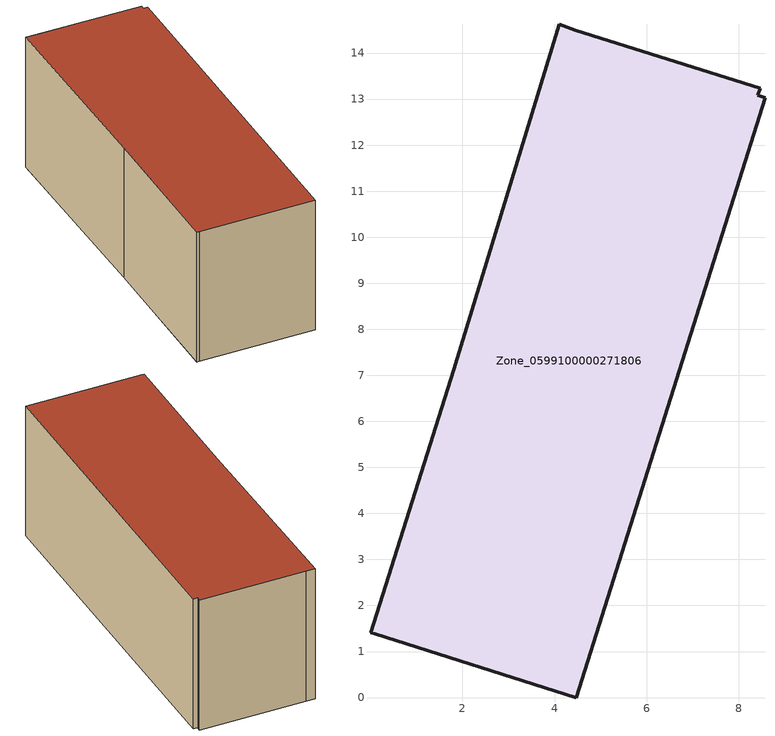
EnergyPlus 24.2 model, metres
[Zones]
Zone_0599100000271806
 floor ground (C_G): 1.81,7.12 4.1,14.62 4.45,14.49 8.46,13.23 8.41,13.08 8.57,13.03 4.47,0 0.1,1.38 0,1.41 z0.63
 wall outside (C_F): 8.46,13.23 4.45,14.49 4.1,14.62 1.81,7.12 0,1.41 0.1,1.38 4.47,0 8.57,13.03 8.41,13.08 8.46,13.23 z0.63:6.21
 roof outside (C_R): 0,1.41 0.1,1.38 4.47,0 8.57,13.03 8.41,13.08 8.46,13.23 4.45,14.49 4.1,14.62 1.81,7.12 z6.21
[BUILDING]
Pand.0599100000271806: North Axis=0; Terrain=City; Loads Convergence Tolerance Value=0.04; Temperature Convergence Tolerance Value=0.4; Solar Distribution=FullExterior; Maximum Number of Warmup Days=25; Minimum Number of Warmup Days=1
[Site:Location]
Rotterdam.The.Hague.AP_ZH_NLD Design_Conditions: Latitude=51.96; Longitude=4.45; Time Zone=1; Elevation=-4.5
[SITE:GROUNDTEMPERATURE:BUILDINGSURFACE]
18, 18, 18, 18, 18, 18, 18, 18, 18, 18, 18, 18
[MATERIAL] Thermal Absorptance=0.9; Solar Absorptance=0.7; Visible Absorptance=0.7
Name | Roughness | Thickness | Conductivity | Density | Specific Heat
G.TI.1965-1974 | MediumSmooth | 0.15 | 0.882353 | 540 | 1210
F.TI.1965-1974 | Rough | 0.3 | 0.697674 | 1920 | 840
R.TI.1965-1974 | MediumRough | 0.2 | 0.232558 | 1500 | 1000
[CONSTRUCTION]
C_G: G.TI.1965-1974
C_F: F.TI.1965-1974
C_R: R.TI.1965-1974
[ZONE]
Zone_0599100000271806: Type=1; Multiplier=1; Ceiling Height=Autocalculate; Volume=Autocalculate; Floor Area=autocalculate; Part of Total Floor Area=Yes
[ZONEINFILTRATION:DESIGNFLOWRATE]
Infil_Zone_0599100000271806: Zone or ZoneList or Space or SpaceList=Zone_0599100000271806; Schedule=AlwaysOn; Design Flow Rate Calculation Method=Flow/Area; Flow Rate per Floor Area=0.003; Constant Term Coefficient=1; Temperature Term Coefficient=0; Velocity Term Coefficient=0; Velocity Squared Term Coefficient=0
[HVACTEMPLATE:ZONE:IDEALLOADSAIRSYSTEM]
Zone_0599100000271806: Maximum Heating Supply Air Temperature=50; Minimum Cooling Supply Air Temperature=13; Maximum Heating Supply Air Humidity Ratio=0.0156; Minimum Cooling Supply Air Humidity Ratio=0.0077; Heating Limit=NoLimit; Cooling Limit=NoLimit; Dehumidification Control Type=ConstantSensibleHeatRatio; Cooling Sensible Heat Ratio=0.7; Dehumidification Setpoint=60; Humidification Control Type=None; Humidification Setpoint=30; Outdoor Air Method=None; Outdoor Air Flow Rate per Person=0.00944; Outdoor Air Flow Rate per Zone Floor Area=0; Outdoor Air Flow Rate per Zone=0; Demand Controlled Ventilation Type=None; Outdoor Air Economizer Type=NoEconomizer; Heat Recovery Type=None; Sensible Heat Recovery Effectiveness=0.7; Latent Heat Recovery Effectiveness=0.65
[ZONECONTROL:THERMOSTAT]
ThermostatControl_Zone_0599100000271806: Zone or ZoneList=Zone_0599100000271806; Control Type Schedule=DualSetpointControlType; Control 1=Thermostat_Zone_0599100000271806; Temperature Difference Between Cutout And Setpoint=0
[THERMOSTATSETPOINT:DUALSETPOINT]
Thermostat_Zone_0599100000271806: Heating Setpoint Temperature Schedule=HeatingSetpoint_Zone_0599100000271806; Cooling Setpoint Temperature Schedule=CoolingSetpoint_Zone_0599100000271806
[SCHEDULE:COMPACT]
HeatingSetpoint_Zone_0599100000271806: Through: 12/31, For: AllDays, Until: 24:00, 21
CoolingSetpoint_Zone_0599100000271806: Through: 12/31, For: AllDays, Until: 24:00, 24
DualSetpointControlType: Through: 12/31, For: AllDays, Until: 24:00, 4
AlwaysOn: Through: 12/31, For: AllDays, Until: 24:00, 1
